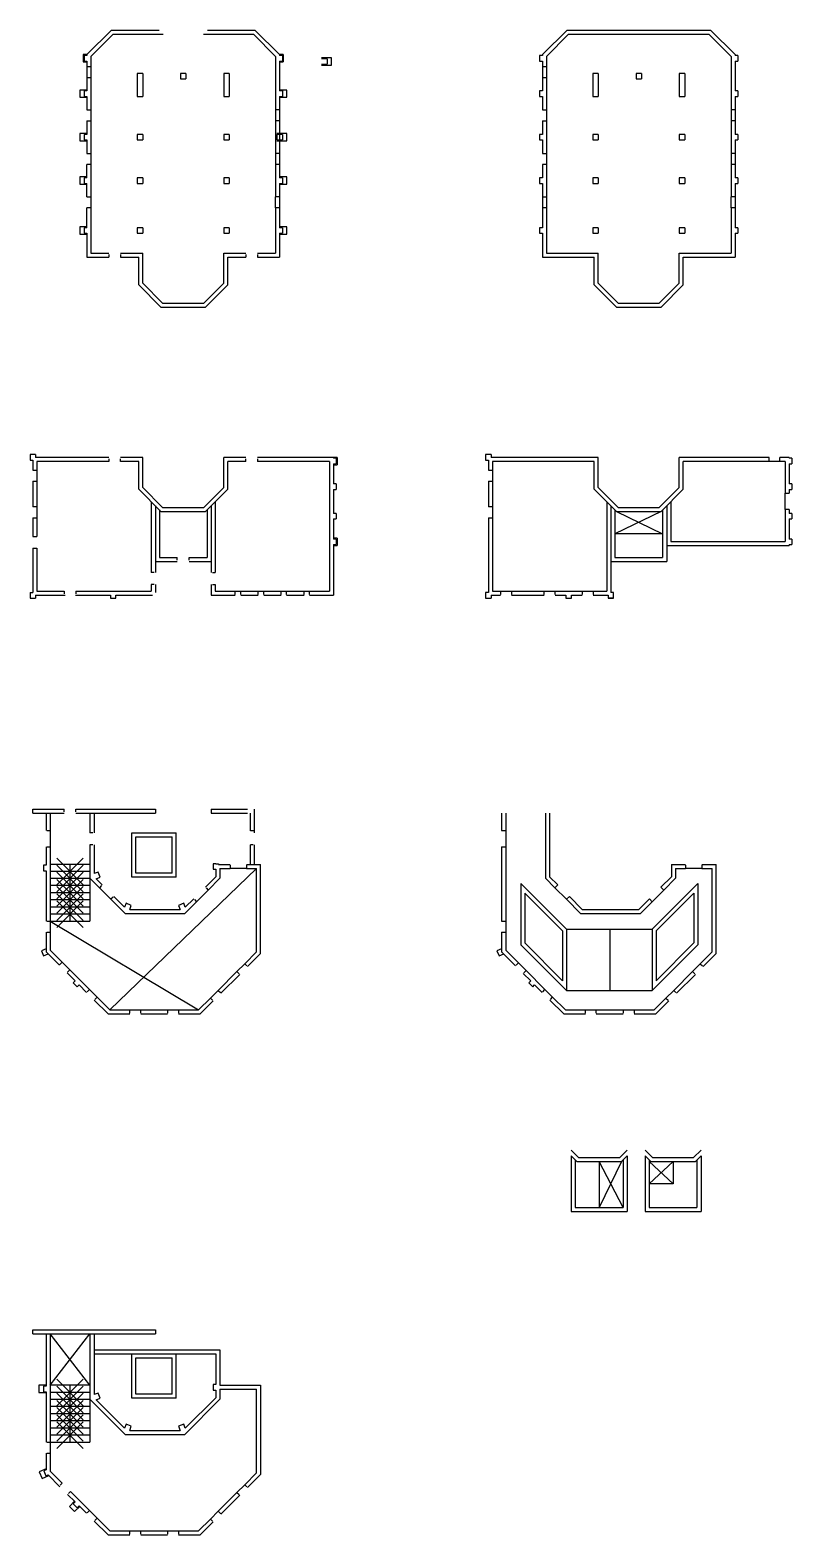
# Model space of a CAD drawing. Header units: millimetres. Extents: x 1971 to 2201, y 2633 to 3071.
# Drawn here: x 2073.7 to 2131, y 2633 to 2746.2 of the extents above; entities that cross this region are included whole.
import ezdxf

# ---------------------------------------------------------------- set-up
doc = ezdxf.new("R2010")
doc.units = ezdxf.units.MM
doc.header["$PDMODE"] = 3
doc.layers.add('PrimerPlano', color=160, linetype='Continuous')
doc.layers.add('SegundoPlano', color=254, linetype='Continuous')

msp = doc.modelspace()

# ---------------------------------------------------------------- linework, layer by layer
at = {"layer": 'PrimerPlano'}
for p, q in [((2077.94, 2744.34), (2079.79, 2746.19)), ((2079.79, 2746.19), (2083.37, 2746.19)), ((2087, 2746.19), (2090.58, 2746.19)), ((2092.43, 2744.34), (2090.58, 2746.19)), ((2112.2, 2744.34), (2114.05, 2746.19)), ((2114.05, 2746.19), (2124.84, 2746.19)), ((2126.69, 2744.34), (2124.84, 2746.19)), ((2078.24, 2744.21), (2079.91, 2745.88)), ((2079.91, 2745.88), (2083.67, 2745.88)), ((2086.7, 2745.88), (2090.46, 2745.88)), ((2092.13, 2744.21), (2090.46, 2745.88)), ((2112.5, 2744.21), (2114.17, 2745.88)), ((2114.17, 2745.88), (2124.72, 2745.88)), ((2126.39, 2744.21), (2124.72, 2745.88)), ((2077.67, 2744.34), (2077.67, 2743.79)), ((2077.94, 2744.34), (2077.67, 2744.34)), ((2077.67, 2743.79), (2077.94, 2743.79)), ((2077.73, 2744.27), (2077.73, 2743.86)), ((2077.94, 2744.27), (2077.73, 2744.27)), ((2077.73, 2743.86), (2077.94, 2743.86)), ((2077.94, 2744.34), (2077.94, 2744.27)), ((2077.94, 2743.86), (2077.94, 2741.62)), ((2078.24, 2744.21), (2078.24, 2743.46)), ((2092.13, 2744.21), (2092.13, 2740.18)), ((2092.43, 2744.34), (2092.43, 2744.27)), ((2092.71, 2744.34), (2092.43, 2744.34)), ((2092.64, 2744.27), (2092.43, 2744.27)), ((2092.43, 2743.86), (2092.64, 2743.86)), ((2092.43, 2743.86), (2092.43, 2741.62)), ((2092.43, 2743.79), (2092.71, 2743.79)), ((2092.64, 2744.27), (2092.64, 2743.86)), ((2092.71, 2744.34), (2092.71, 2743.79)), ((2096.33, 2744.09), (2095.59, 2744.09)), ((2096, 2744.03), (2095.59, 2744.03)), ((2096, 2744.03), (2096, 2743.62)), ((2096.33, 2743.55), (2096.33, 2744.09)), ((2111.99, 2744.27), (2111.99, 2743.86)), ((2112.2, 2744.27), (2111.99, 2744.27)), ((2111.99, 2743.86), (2112.2, 2743.86)), ((2112.2, 2744.34), (2112.2, 2744.27)), ((2112.2, 2743.86), (2112.2, 2741.62)), ((2112.5, 2744.21), (2112.5, 2743.46)), ((2126.39, 2744.21), (2126.39, 2740.18)), ((2126.69, 2744.34), (2126.69, 2744.27)), ((2126.9, 2744.27), (2126.69, 2744.27)), ((2126.69, 2743.86), (2126.9, 2743.86)), ((2126.69, 2743.86), (2126.69, 2741.62)), ((2126.9, 2744.27), (2126.9, 2743.86)), ((2077.94, 2743.46), (2078.24, 2743.46)), ((2077.94, 2742.63), (2078.24, 2742.63)), ((2078.24, 2742.63), (2078.24, 2740.18)), ((2081.73, 2742.92), (2081.73, 2741.2)), ((2082.14, 2742.92), (2081.73, 2742.92)), ((2082.14, 2742.92), (2082.14, 2741.2)), ((2084.98, 2742.92), (2084.98, 2742.51)), ((2085.39, 2742.92), (2084.98, 2742.92)), ((2085.39, 2742.92), (2085.39, 2742.51)), ((2088.23, 2742.92), (2088.23, 2741.2)), ((2088.64, 2742.92), (2088.23, 2742.92)), ((2088.64, 2742.92), (2088.64, 2741.2)), ((2095.59, 2743.62), (2096, 2743.62)), ((2095.59, 2743.55), (2096.33, 2743.55)), ((2112.2, 2743.46), (2112.5, 2743.46)), ((2112.2, 2742.63), (2112.5, 2742.63)), ((2112.5, 2742.63), (2112.5, 2740.18)), ((2115.99, 2742.92), (2115.99, 2741.2)), ((2116.4, 2742.92), (2115.99, 2742.92)), ((2116.4, 2742.92), (2116.4, 2741.2)), ((2119.24, 2742.92), (2119.24, 2742.51)), ((2119.65, 2742.92), (2119.24, 2742.92)), ((2119.65, 2742.92), (2119.65, 2742.51)), ((2122.49, 2742.92), (2122.49, 2741.2)), ((2122.9, 2742.92), (2122.49, 2742.92)), ((2122.9, 2742.92), (2122.9, 2741.2)), ((2077.4, 2741.68), (2077.4, 2741.14)), ((2077.94, 2741.68), (2077.4, 2741.68)), ((2077.73, 2741.62), (2077.73, 2741.2)), ((2077.94, 2741.62), (2077.73, 2741.62)), ((2084.98, 2742.51), (2085.39, 2742.51)), ((2092.97, 2741.68), (2092.43, 2741.68)), ((2092.64, 2741.62), (2092.43, 2741.62)), ((2092.64, 2741.62), (2092.64, 2741.2)), ((2092.97, 2741.14), (2092.97, 2741.68)), ((2111.99, 2741.62), (2111.99, 2741.2)), ((2112.2, 2741.62), (2111.99, 2741.62)), ((2119.24, 2742.51), (2119.65, 2742.51)), ((2126.9, 2741.62), (2126.69, 2741.62)), ((2126.9, 2741.62), (2126.9, 2741.2)), ((2077.4, 2741.14), (2077.94, 2741.14)), ((2077.73, 2741.2), (2077.94, 2741.2)), ((2077.94, 2741.2), (2077.94, 2740.18)), ((2081.73, 2741.2), (2082.14, 2741.2)), ((2088.23, 2741.2), (2088.64, 2741.2)), ((2092.43, 2741.2), (2092.64, 2741.2)), ((2092.43, 2741.2), (2092.43, 2735.07)), ((2092.43, 2741.14), (2092.97, 2741.14)), ((2111.99, 2741.2), (2112.2, 2741.2)), ((2112.2, 2741.2), (2112.2, 2740.18)), ((2115.99, 2741.2), (2116.4, 2741.2)), ((2122.49, 2741.2), (2122.9, 2741.2)), ((2126.69, 2741.2), (2126.9, 2741.2)), ((2126.69, 2741.2), (2126.69, 2738.34)), ((2077.94, 2740.18), (2078.24, 2740.18)), ((2077.94, 2739.36), (2078.24, 2739.36)), ((2077.94, 2739.36), (2077.94, 2738.34)), ((2078.24, 2739.36), (2078.24, 2736.91)), ((2092.43, 2740.18), (2092.13, 2740.18)), ((2092.43, 2739.36), (2092.13, 2739.36)), ((2092.13, 2739.36), (2092.13, 2736.91)), ((2112.2, 2740.18), (2112.5, 2740.18)), ((2112.2, 2739.36), (2112.2, 2738.34)), ((2112.2, 2739.36), (2112.5, 2739.36)), ((2112.5, 2739.36), (2112.5, 2737.13)), ((2126.69, 2740.18), (2126.39, 2740.18)), ((2126.39, 2739.36), (2126.39, 2736.91)), ((2126.69, 2739.36), (2126.39, 2739.36)), ((2077.94, 2738.41), (2077.4, 2738.41)), ((2077.4, 2738.41), (2077.4, 2737.87)), ((2077.73, 2738.34), (2077.73, 2737.93)), ((2077.94, 2738.34), (2077.73, 2738.34)), ((2081.73, 2738.34), (2081.73, 2737.93)), ((2082.14, 2738.34), (2081.73, 2738.34)), ((2082.14, 2738.34), (2082.14, 2737.93)), ((2088.23, 2738.34), (2088.23, 2737.93)), ((2088.64, 2738.34), (2088.23, 2738.34)), ((2088.64, 2738.34), (2088.64, 2737.93)), ((2092.97, 2738.41), (2092.23, 2738.41)), ((2092.23, 2738.34), (2092.23, 2737.93)), ((2092.64, 2738.34), (2092.23, 2738.34)), ((2092.64, 2738.34), (2092.64, 2737.93)), ((2092.97, 2737.87), (2092.97, 2738.41)), ((2111.99, 2738.34), (2111.99, 2737.93)), ((2112.2, 2738.34), (2111.99, 2738.34)), ((2115.99, 2738.34), (2115.99, 2737.93)), ((2116.4, 2738.34), (2115.99, 2738.34)), ((2116.4, 2738.34), (2116.4, 2737.93)), ((2122.49, 2738.34), (2122.49, 2737.93)), ((2122.9, 2738.34), (2122.49, 2738.34)), ((2122.9, 2738.34), (2122.9, 2737.93)), ((2126.9, 2738.34), (2126.69, 2738.34)), ((2126.9, 2738.34), (2126.9, 2737.93)), ((2077.4, 2737.87), (2077.94, 2737.87)), ((2077.73, 2737.93), (2077.94, 2737.93)), ((2077.94, 2737.93), (2077.94, 2737.13)), ((2077.94, 2737.13), (2077.94, 2736.91)), ((2077.94, 2736.91), (2078.24, 2736.91)), ((2078.24, 2737.13), (2078.24, 2737.13)), ((2081.73, 2737.93), (2082.14, 2737.93)), ((2088.23, 2737.93), (2088.64, 2737.93)), ((2092.43, 2736.91), (2092.13, 2736.91)), ((2092.23, 2737.93), (2092.64, 2737.93)), ((2092.23, 2737.87), (2092.97, 2737.87)), ((2111.99, 2737.93), (2112.2, 2737.93)), ((2112.2, 2737.93), (2112.2, 2737.13)), ((2112.2, 2737.13), (2112.2, 2736.91)), ((2112.2, 2736.91), (2112.5, 2736.91)), ((2112.5, 2737.13), (2112.5, 2737.13)), ((2112.5, 2737.13), (2112.5, 2736.91)), ((2115.99, 2737.93), (2116.4, 2737.93)), ((2122.49, 2737.93), (2122.9, 2737.93)), ((2126.69, 2736.91), (2126.39, 2736.91)), ((2126.69, 2737.93), (2126.9, 2737.93)), ((2126.69, 2737.93), (2126.69, 2735.07)), ((2078.24, 2736.09), (2077.94, 2736.09)), ((2077.94, 2735.07), (2077.94, 2736.09)), ((2078.24, 2736.09), (2078.24, 2733.64)), ((2092.43, 2736.09), (2092.13, 2736.09)), ((2092.13, 2736.09), (2092.13, 2733.64)), ((2112.2, 2736.09), (2112.2, 2735.07)), ((2112.5, 2736.09), (2112.2, 2736.09)), ((2112.5, 2736.09), (2112.5, 2733.64)), ((2126.39, 2736.09), (2126.39, 2733.64)), ((2126.69, 2736.09), (2126.39, 2736.09)), ((2077.4, 2735.14), (2077.4, 2734.59)), ((2077.94, 2735.14), (2077.4, 2735.14)), ((2077.73, 2735.07), (2077.73, 2734.66)), ((2077.94, 2735.07), (2077.73, 2735.07)), ((2077.73, 2734.66), (2077.94, 2734.66)), ((2077.94, 2733.64), (2077.94, 2734.66)), ((2081.73, 2735.07), (2081.73, 2734.66)), ((2082.14, 2735.07), (2081.73, 2735.07)), ((2081.73, 2734.66), (2082.14, 2734.66)), ((2082.14, 2735.07), (2082.14, 2734.66)), ((2088.23, 2735.07), (2088.23, 2734.66)), ((2088.64, 2735.07), (2088.23, 2735.07)), ((2088.23, 2734.66), (2088.64, 2734.66)), ((2088.64, 2735.07), (2088.64, 2734.66)), ((2092.97, 2735.14), (2092.43, 2735.14)), ((2092.64, 2735.07), (2092.43, 2735.07)), ((2092.43, 2734.66), (2092.64, 2734.66)), ((2092.43, 2734.66), (2092.43, 2731.32)), ((2092.64, 2735.07), (2092.64, 2734.66)), ((2092.97, 2734.59), (2092.97, 2735.14)), ((2111.99, 2735.07), (2111.99, 2734.66)), ((2112.2, 2735.07), (2111.99, 2735.07)), ((2111.99, 2734.66), (2112.2, 2734.66)), ((2112.2, 2734.66), (2112.2, 2731.32)), ((2115.99, 2735.07), (2115.99, 2734.66)), ((2116.4, 2735.07), (2115.99, 2735.07)), ((2115.99, 2734.66), (2116.4, 2734.66)), ((2116.4, 2735.07), (2116.4, 2734.66)), ((2122.49, 2735.07), (2122.49, 2734.66)), ((2122.9, 2735.07), (2122.49, 2735.07)), ((2122.49, 2734.66), (2122.9, 2734.66)), ((2122.9, 2735.07), (2122.9, 2734.66)), ((2126.9, 2735.07), (2126.69, 2735.07)), ((2126.69, 2734.66), (2126.9, 2734.66)), ((2126.69, 2734.66), (2126.69, 2731.32)), ((2126.9, 2735.07), (2126.9, 2734.66)), ((2077.4, 2734.59), (2077.94, 2734.59)), ((2077.94, 2733.64), (2078.24, 2733.64)), ((2092.43, 2733.64), (2092.13, 2733.64)), ((2092.43, 2734.59), (2092.97, 2734.59)), ((2112.2, 2733.64), (2112.5, 2733.64)), ((2126.69, 2733.64), (2126.39, 2733.64)), ((2078.24, 2732.82), (2077.94, 2732.82)), ((2077.94, 2731.32), (2077.94, 2732.82)), ((2078.24, 2732.82), (2078.24, 2729.42)), ((2092.43, 2732.82), (2092.13, 2732.82)), ((2092.13, 2732.82), (2092.13, 2729.42)), ((2112.5, 2732.82), (2112.2, 2732.82)), ((2112.5, 2732.82), (2112.5, 2729.42)), ((2126.39, 2732.82), (2126.39, 2729.42)), ((2126.69, 2732.82), (2126.39, 2732.82)), ((2077.4, 2731.39), (2077.4, 2730.85)), ((2077.94, 2731.39), (2077.4, 2731.39)), ((2077.73, 2731.32), (2077.73, 2730.91)), ((2077.94, 2731.32), (2077.73, 2731.32)), ((2081.73, 2731.32), (2081.73, 2730.91)), ((2082.14, 2731.32), (2081.73, 2731.32)), ((2082.14, 2731.32), (2082.14, 2730.91)), ((2088.23, 2731.32), (2088.23, 2730.91)), ((2088.64, 2731.32), (2088.23, 2731.32)), ((2088.64, 2731.32), (2088.64, 2730.91)), ((2092.97, 2731.39), (2092.43, 2731.39)), ((2092.64, 2731.32), (2092.43, 2731.32)), ((2092.64, 2731.32), (2092.64, 2730.91)), ((2092.97, 2730.85), (2092.97, 2731.39)), ((2111.99, 2731.32), (2111.99, 2730.91)), ((2112.2, 2731.32), (2111.99, 2731.32)), ((2115.99, 2731.32), (2115.99, 2730.91)), ((2116.4, 2731.32), (2115.99, 2731.32)), ((2116.4, 2731.32), (2116.4, 2730.91)), ((2122.49, 2731.32), (2122.49, 2730.91)), ((2122.9, 2731.32), (2122.49, 2731.32)), ((2122.9, 2731.32), (2122.9, 2730.91)), ((2126.9, 2731.32), (2126.69, 2731.32)), ((2126.9, 2731.32), (2126.9, 2730.91)), ((2077.4, 2730.85), (2077.94, 2730.85)), ((2077.73, 2730.91), (2077.94, 2730.91)), ((2077.94, 2730.91), (2077.94, 2729.12)), ((2081.73, 2730.91), (2082.14, 2730.91)), ((2088.23, 2730.91), (2088.64, 2730.91)), ((2092.43, 2730.91), (2092.64, 2730.91)), ((2092.43, 2730.91), (2092.43, 2729.12)), ((2092.43, 2730.85), (2092.97, 2730.85)), ((2111.99, 2730.91), (2112.2, 2730.91)), ((2112.2, 2730.91), (2112.2, 2729.12)), ((2115.99, 2730.91), (2116.4, 2730.91)), ((2122.49, 2730.91), (2122.9, 2730.91)), ((2126.69, 2730.91), (2126.9, 2730.91)), ((2126.69, 2730.91), (2126.69, 2729.12)), ((2077.94, 2729.12), (2079.59, 2729.12)), ((2078.24, 2729.42), (2079.59, 2729.42)), ((2079.59, 2729.32), (2079.59, 2729.12)), ((2080.48, 2729.42), (2082.14, 2729.42)), ((2080.48, 2729.32), (2080.48, 2729.12)), ((2080.48, 2729.12), (2081.84, 2729.12)), ((2081.84, 2727.02), (2081.84, 2729.12)), ((2082.14, 2727.15), (2082.14, 2729.42)), ((2088.23, 2729.42), (2089.89, 2729.42)), ((2088.23, 2727.15), (2088.23, 2729.42)), ((2088.53, 2727.02), (2088.53, 2729.12)), ((2088.53, 2729.12), (2089.89, 2729.12)), ((2089.89, 2729.32), (2089.89, 2729.12)), ((2090.78, 2729.42), (2092.13, 2729.42)), ((2090.78, 2729.32), (2090.78, 2729.12)), ((2090.78, 2729.12), (2092.43, 2729.12)), ((2112.2, 2729.12), (2114.75, 2729.12)), ((2112.5, 2729.42), (2114.75, 2729.42)), ((2114.75, 2729.42), (2116.4, 2729.42)), ((2114.75, 2729.12), (2116.1, 2729.12)), ((2116.1, 2727.02), (2116.1, 2729.12)), ((2116.4, 2727.15), (2116.4, 2729.42)), ((2122.49, 2729.42), (2125.04, 2729.42)), ((2122.49, 2727.15), (2122.49, 2729.42)), ((2122.79, 2729.12), (2125.04, 2729.12)), ((2122.79, 2727.02), (2122.79, 2729.12)), ((2125.04, 2729.42), (2126.39, 2729.42)), ((2125.04, 2729.12), (2126.69, 2729.12)), ((2083.51, 2725.35), (2081.84, 2727.02)), ((2083.64, 2725.65), (2082.14, 2727.15)), ((2086.73, 2725.65), (2088.23, 2727.15)), ((2086.86, 2725.35), (2088.53, 2727.02)), ((2117.77, 2725.35), (2116.1, 2727.02)), ((2117.9, 2725.65), (2116.4, 2727.15)), ((2120.99, 2725.65), (2122.49, 2727.15)), ((2121.12, 2725.35), (2122.79, 2727.02)), ((2083.64, 2725.65), (2086.73, 2725.65)), ((2117.9, 2725.65), (2120.99, 2725.65)), ((2083.51, 2725.35), (2086.86, 2725.35)), ((2117.77, 2725.35), (2121.12, 2725.35)), ((2073.67, 2714.27), (2073.67, 2713.85)), ((2074.08, 2714.27), (2073.67, 2714.27)), ((2073.67, 2713.85), (2073.88, 2713.85)), ((2073.88, 2713.85), (2073.88, 2713.11)), ((2073.88, 2713.85), (2073.88, 2713.65)), ((2074.08, 2714.27), (2074.08, 2714.06)), ((2079.59, 2714.06), (2074.08, 2714.06)), ((2074.18, 2713.76), (2074.18, 2713.11)), ((2079.59, 2713.76), (2074.18, 2713.76)), ((2079.59, 2713.96), (2079.59, 2713.76)), ((2082.14, 2714.06), (2080.48, 2714.06)), ((2080.48, 2713.76), (2080.48, 2713.96)), ((2081.84, 2713.76), (2080.48, 2713.76)), ((2081.84, 2711.66), (2081.84, 2713.76)), ((2082.14, 2711.79), (2082.14, 2714.06)), ((2088.23, 2711.79), (2088.23, 2714.06)), ((2089.89, 2714.06), (2088.23, 2714.06)), ((2088.53, 2711.66), (2088.53, 2713.76)), ((2089.89, 2713.76), (2088.53, 2713.76)), ((2089.89, 2713.76), (2089.89, 2713.96)), ((2096.5, 2714.06), (2090.78, 2714.06)), ((2090.78, 2713.96), (2090.78, 2713.76)), ((2096.19, 2713.76), (2090.78, 2713.76)), ((2096.19, 2713.76), (2096.19, 2703.99)), ((2096.5, 2714.06), (2096.5, 2713.99)), ((2096.77, 2714.06), (2096.5, 2714.06)), ((2096.7, 2713.99), (2096.5, 2713.99)), ((2096.5, 2713.58), (2096.7, 2713.58)), ((2096.5, 2713.58), (2096.5, 2712.06)), ((2096.5, 2713.51), (2096.77, 2713.51)), ((2096.7, 2713.99), (2096.7, 2713.58)), ((2096.77, 2714.06), (2096.77, 2713.51)), ((2107.93, 2714.27), (2107.93, 2713.85)), ((2108.34, 2714.27), (2107.93, 2714.27)), ((2107.93, 2713.85), (2108.14, 2713.85)), ((2108.14, 2713.85), (2108.14, 2713.11)), ((2108.34, 2714.27), (2108.34, 2714.06)), ((2116.4, 2714.06), (2108.34, 2714.06)), ((2116.1, 2713.76), (2108.44, 2713.76)), ((2108.44, 2713.76), (2108.44, 2713.11)), ((2116.1, 2711.66), (2116.1, 2713.76)), ((2116.4, 2711.79), (2116.4, 2714.06)), ((2129.24, 2714.06), (2122.49, 2714.06)), ((2122.49, 2711.79), (2122.49, 2714.06)), ((2129.24, 2713.76), (2122.79, 2713.76)), ((2122.79, 2711.66), (2122.79, 2713.76)), ((2129.24, 2713.76), (2129.24, 2714.06)), ((2130.76, 2714.06), (2130.06, 2714.06)), ((2130.06, 2713.76), (2130.06, 2714.06)), ((2130.45, 2713.76), (2130.06, 2713.76)), ((2130.45, 2713.76), (2130.45, 2711.37)), ((2130.76, 2714.06), (2130.76, 2713.99)), ((2130.96, 2713.99), (2130.76, 2713.99)), ((2130.76, 2713.58), (2130.96, 2713.58)), ((2130.76, 2713.58), (2130.76, 2712.06)), ((2130.96, 2713.99), (2130.96, 2713.58)), ((2073.88, 2713.11), (2074.18, 2713.11)), ((2073.88, 2712.28), (2074.18, 2712.28)), ((2073.88, 2712.28), (2073.88, 2710.34)), ((2074.18, 2712.28), (2074.18, 2710.34)), ((2096.7, 2712.06), (2096.5, 2712.06)), ((2096.7, 2712.06), (2096.7, 2711.65)), ((2108.14, 2713.11), (2108.44, 2713.11)), ((2108.14, 2712.28), (2108.14, 2710.34)), ((2108.14, 2712.28), (2108.44, 2712.28)), ((2108.44, 2712.28), (2108.44, 2710.34)), ((2130.96, 2712.06), (2130.76, 2712.06)), ((2130.96, 2712.06), (2130.96, 2711.65)), ((2083.51, 2709.99), (2081.84, 2711.66)), ((2083.64, 2710.29), (2082.14, 2711.79)), ((2086.73, 2710.29), (2088.23, 2711.79)), ((2086.86, 2709.99), (2088.53, 2711.66)), ((2096.5, 2711.65), (2096.7, 2711.65)), ((2096.5, 2711.65), (2096.5, 2709.85)), ((2117.77, 2709.99), (2116.1, 2711.66)), ((2117.9, 2710.29), (2116.4, 2711.79)), ((2120.99, 2710.29), (2122.49, 2711.79)), ((2121.12, 2709.99), (2122.79, 2711.66)), ((2130.45, 2711.37), (2130.76, 2711.37)), ((2130.76, 2711.65), (2130.96, 2711.65)), ((2130.76, 2711.65), (2130.76, 2711.37)), ((2074.18, 2710.34), (2073.88, 2710.34)), ((2082.78, 2710.72), (2082.78, 2705.4)), ((2083.09, 2710.42), (2083.09, 2705.4)), ((2083.39, 2710.11), (2083.39, 2706.52)), ((2083.51, 2709.99), (2086.86, 2709.99)), ((2083.64, 2710.29), (2086.73, 2710.29)), ((2086.98, 2710.11), (2086.98, 2706.52)), ((2087.29, 2710.42), (2087.29, 2705.4)), ((2087.59, 2710.72), (2087.59, 2705.4)), ((2096.7, 2709.85), (2096.5, 2709.85)), ((2096.7, 2709.85), (2096.7, 2709.44)), ((2108.44, 2710.34), (2108.14, 2710.34)), ((2117.05, 2710.72), (2117.05, 2703.99)), ((2117.35, 2710.42), (2117.35, 2703.89)), ((2117.65, 2710.11), (2117.65, 2706.52)), ((2117.77, 2709.99), (2121.12, 2709.99)), ((2117.9, 2710.29), (2120.99, 2710.29)), ((2121.24, 2710.11), (2121.24, 2706.52)), ((2121.55, 2710.42), (2121.55, 2706.22)), ((2121.85, 2710.72), (2121.85, 2707.74)), ((2130.76, 2710.13), (2130.45, 2710.13)), ((2130.45, 2710.13), (2130.45, 2707.74)), ((2130.76, 2710.13), (2130.76, 2709.85)), ((2130.96, 2709.85), (2130.76, 2709.85)), ((2130.96, 2709.85), (2130.96, 2709.44)), ((2073.88, 2709.52), (2074.18, 2709.52)), ((2073.88, 2709.52), (2073.88, 2708.12)), ((2074.18, 2709.52), (2074.18, 2708.12)), ((2096.5, 2709.44), (2096.7, 2709.44)), ((2096.5, 2709.44), (2096.5, 2707.92)), ((2108.14, 2709.52), (2108.14, 2703.89)), ((2108.14, 2709.52), (2108.44, 2709.52)), ((2108.44, 2709.52), (2108.44, 2703.99)), ((2130.76, 2709.44), (2130.96, 2709.44)), ((2130.76, 2709.44), (2130.76, 2707.92)), ((2073.88, 2708.12), (2074.18, 2708.12)), ((2096.77, 2707.98), (2096.5, 2707.98)), ((2096.7, 2707.92), (2096.5, 2707.92)), ((2096.5, 2707.51), (2096.7, 2707.51)), ((2096.5, 2707.51), (2096.5, 2703.69)), ((2096.7, 2707.92), (2096.7, 2707.51)), ((2096.77, 2707.98), (2096.77, 2707.44)), ((2121.24, 2708.32), (2117.65, 2708.32)), ((2117.65, 2708.32), (2117.65, 2708.32)), ((2121.85, 2707.74), (2130.45, 2707.74)), ((2130.96, 2707.92), (2130.76, 2707.92)), ((2130.76, 2707.51), (2130.96, 2707.51)), ((2130.76, 2707.51), (2130.76, 2707.44)), ((2130.96, 2707.92), (2130.96, 2707.51)), ((2073.88, 2707.23), (2074.18, 2707.23)), ((2073.88, 2707.23), (2073.88, 2703.89)), ((2074.18, 2707.23), (2074.18, 2703.99)), ((2083.39, 2706.52), (2084.74, 2706.52)), ((2084.74, 2706.32), (2084.74, 2706.52)), ((2085.63, 2706.32), (2085.63, 2706.52)), ((2085.63, 2706.52), (2086.98, 2706.52)), ((2096.5, 2707.44), (2096.77, 2707.44)), ((2117.65, 2706.52), (2121.24, 2706.52)), ((2121.55, 2707.44), (2130.76, 2707.44)), ((2082.99, 2705.4), (2082.78, 2705.4)), ((2083.09, 2706.22), (2084.74, 2706.22)), ((2085.63, 2706.22), (2087.29, 2706.22)), ((2087.39, 2705.4), (2087.59, 2705.4)), ((2117.35, 2706.22), (2121.55, 2706.22)), ((2082.99, 2704.51), (2082.78, 2704.51)), ((2082.78, 2704.51), (2082.78, 2703.99)), ((2083.09, 2704.51), (2083.09, 2703.89)), ((2087.29, 2704.51), (2087.29, 2703.69)), ((2087.39, 2704.51), (2087.59, 2704.51)), ((2087.59, 2704.51), (2087.59, 2703.99)), ((2073.67, 2703.89), (2073.88, 2703.89)), ((2073.67, 2703.89), (2073.67, 2703.48)), ((2073.67, 2703.48), (2074.08, 2703.48)), ((2074.08, 2703.69), (2076.3, 2703.69)), ((2074.08, 2703.69), (2074.08, 2703.48)), ((2074.18, 2703.99), (2076.23, 2703.99)), ((2076.23, 2703.99), (2076.23, 2703.79)), ((2077.09, 2703.69), (2079.71, 2703.69)), ((2077.12, 2703.99), (2081.76, 2703.99)), ((2077.12, 2703.99), (2077.12, 2703.79)), ((2079.71, 2703.69), (2079.71, 2703.48)), ((2079.71, 2703.48), (2080.12, 2703.48)), ((2080.12, 2703.48), (2080.12, 2703.69)), ((2080.12, 2703.69), (2081.76, 2703.69)), ((2081.76, 2703.99), (2082.78, 2703.99)), ((2081.76, 2703.69), (2082.88, 2703.69)), ((2087.29, 2703.69), (2089.1, 2703.69)), ((2087.59, 2703.99), (2089.1, 2703.99)), ((2089.1, 2703.75), (2089.1, 2703.99)), ((2089.51, 2703.75), (2089.51, 2703.99)), ((2089.51, 2703.99), (2090.82, 2703.99)), ((2089.51, 2703.69), (2090.82, 2703.69)), ((2090.82, 2703.75), (2090.82, 2703.99)), ((2091.24, 2703.75), (2091.24, 2703.99)), ((2091.24, 2703.99), (2092.55, 2703.99)), ((2091.24, 2703.69), (2092.55, 2703.69)), ((2092.55, 2703.75), (2092.55, 2703.99)), ((2092.96, 2703.75), (2092.96, 2703.99)), ((2092.96, 2703.99), (2094.27, 2703.99)), ((2092.96, 2703.69), (2094.27, 2703.69)), ((2094.27, 2703.75), (2094.27, 2703.99)), ((2094.68, 2703.75), (2094.68, 2703.99)), ((2094.68, 2703.99), (2096.19, 2703.99)), ((2094.68, 2703.69), (2096.5, 2703.69)), ((2107.93, 2703.89), (2107.93, 2703.48)), ((2108.14, 2703.89), (2107.93, 2703.89)), ((2107.93, 2703.48), (2108.34, 2703.48)), ((2108.34, 2703.69), (2109.05, 2703.69)), ((2108.34, 2703.69), (2108.34, 2703.48)), ((2108.44, 2703.99), (2109.05, 2703.99)), ((2109.05, 2703.99), (2109.05, 2703.75)), ((2109.88, 2703.99), (2112.33, 2703.99)), ((2109.88, 2703.99), (2109.88, 2703.75)), ((2109.88, 2703.69), (2112.33, 2703.69)), ((2112.33, 2703.75), (2112.33, 2703.99)), ((2113.15, 2703.99), (2115.2, 2703.99)), ((2113.15, 2703.75), (2113.15, 2703.99)), ((2113.15, 2703.69), (2113.97, 2703.69)), ((2113.97, 2703.69), (2113.97, 2703.48)), ((2113.97, 2703.48), (2114.38, 2703.48)), ((2114.38, 2703.48), (2114.38, 2703.69)), ((2114.38, 2703.69), (2115.2, 2703.69)), ((2115.2, 2703.99), (2115.2, 2703.75)), ((2116.02, 2703.99), (2117.05, 2703.99)), ((2116.02, 2703.99), (2116.02, 2703.75)), ((2116.02, 2703.69), (2117.14, 2703.69)), ((2117.14, 2703.69), (2117.14, 2703.48)), ((2117.55, 2703.48), (2117.14, 2703.48)), ((2117.14, 2703.48), (2117.55, 2703.48)), ((2117.55, 2703.89), (2117.35, 2703.89)), ((2117.55, 2703.48), (2117.55, 2703.89)), ((2073.88, 2687.62), (2076.23, 2687.62)), ((2073.88, 2687.32), (2073.88, 2687.62)), ((2073.88, 2687.32), (2076.23, 2687.32)), ((2074.87, 2687.32), (2074.87, 2686.01)), ((2075.17, 2687.32), (2075.17, 2686.01)), ((2076.23, 2687.42), (2076.23, 2687.62)), ((2077.12, 2687.42), (2077.12, 2687.62)), ((2077.12, 2687.62), (2083.09, 2687.62)), ((2077.12, 2687.32), (2078.91, 2687.32)), ((2078.17, 2687.32), (2078.17, 2685.83)), ((2078.48, 2687.32), (2078.48, 2685.83)), ((2078.91, 2687.32), (2083.09, 2687.32)), ((2083.09, 2687.62), (2083.09, 2687.32)), ((2087.29, 2687.62), (2090.03, 2687.62)), ((2087.29, 2687.62), (2087.29, 2687.32)), ((2087.29, 2687.32), (2090.03, 2687.32)), ((2090.24, 2685.97), (2090.24, 2687.32)), ((2090.55, 2685.83), (2090.55, 2687.62)), ((2109.13, 2687.32), (2109.13, 2686.01)), ((2109.44, 2687.32), (2109.44, 2686.01)), ((2112.44, 2687.32), (2112.44, 2682.41)), ((2112.74, 2687.32), (2112.74, 2682.53)), ((2074.94, 2686.01), (2075.17, 2686.01)), ((2109.13, 2686.01), (2109.44, 2686.01)), ((2078.38, 2685.83), (2078.17, 2685.83)), ((2078.38, 2684.94), (2078.17, 2684.94)), ((2078.17, 2684.94), (2078.17, 2682.41)), ((2078.48, 2684.94), (2078.48, 2682.76)), ((2081.33, 2682.5), (2081.33, 2685.83)), ((2081.33, 2685.83), (2084.66, 2685.83)), ((2081.63, 2682.8), (2081.63, 2685.53)), ((2081.63, 2685.53), (2084.36, 2685.53)), ((2084.36, 2682.8), (2084.36, 2685.53)), ((2084.66, 2682.5), (2084.66, 2685.83)), ((2090.55, 2685.97), (2090.24, 2685.97)), ((2090.24, 2683.46), (2090.24, 2684.94)), ((2090.44, 2684.94), (2090.24, 2684.94)), ((2090.55, 2683.46), (2090.55, 2684.94)), ((2074.87, 2684.77), (2074.87, 2683.39)), ((2074.94, 2684.77), (2075.17, 2684.77)), ((2075.17, 2684.77), (2075.17, 2679.18)), ((2109.13, 2684.77), (2109.13, 2679.18)), ((2109.13, 2684.77), (2109.44, 2684.77)), ((2109.44, 2684.77), (2109.44, 2679.18)), ((2074.67, 2683.39), (2074.67, 2682.98)), ((2074.87, 2683.39), (2074.67, 2683.39)), ((2074.67, 2682.98), (2074.87, 2682.98)), ((2074.87, 2682.98), (2074.87, 2679.18)), ((2078.78, 2682.88), (2078.48, 2682.76)), ((2078.94, 2682.5), (2078.78, 2682.88)), ((2084.36, 2682.8), (2081.63, 2682.8)), ((2087.44, 2683.51), (2087.44, 2683.1)), ((2087.65, 2683.51), (2087.44, 2683.51)), ((2087.44, 2683.1), (2087.65, 2683.1)), ((2087.65, 2683.51), (2087.85, 2683.51)), ((2087.65, 2683.1), (2087.65, 2682.53)), ((2087.85, 2683.51), (2087.85, 2683.46)), ((2087.85, 2683.46), (2088.71, 2683.46)), ((2087.95, 2683.16), (2088.71, 2683.16)), ((2087.95, 2683.16), (2087.95, 2682.41)), ((2088.71, 2683.39), (2088.71, 2683.16)), ((2089.94, 2683.46), (2091, 2683.46)), ((2089.94, 2683.39), (2089.94, 2683.16)), ((2089.94, 2683.16), (2090.7, 2683.16)), ((2090.7, 2676.88), (2090.7, 2683.16)), ((2091, 2676.75), (2091, 2683.46)), ((2121.91, 2683.46), (2121.91, 2682.53)), ((2121.91, 2683.46), (2122.97, 2683.46)), ((2122.21, 2683.16), (2122.21, 2682.41)), ((2122.21, 2683.16), (2122.97, 2683.16)), ((2122.97, 2683.39), (2122.97, 2683.16)), ((2124.2, 2683.46), (2125.27, 2683.46)), ((2124.2, 2683.39), (2124.2, 2683.16)), ((2124.2, 2683.16), (2124.96, 2683.16)), ((2124.96, 2676.88), (2124.96, 2683.16)), ((2125.27, 2676.75), (2125.27, 2683.46)), ((2078.17, 2682.41), (2078.88, 2681.7)), ((2078.63, 2682.38), (2078.94, 2682.5)), ((2079.09, 2681.92), (2078.63, 2682.38)), ((2079.05, 2681.87), (2078.88, 2681.7)), ((2084.66, 2682.5), (2081.33, 2682.5)), ((2086.85, 2681.74), (2087.65, 2682.53)), ((2086.9, 2681.69), (2087.06, 2681.53)), ((2087.95, 2682.41), (2087.06, 2681.53)), ((2114.01, 2678.58), (2110.57, 2682.02)), ((2110.57, 2682.02), (2110.57, 2677.42)), ((2112.44, 2682.41), (2113.14, 2681.7)), ((2113.36, 2681.92), (2112.74, 2682.53)), ((2113.36, 2681.92), (2113.14, 2681.7)), ((2120.45, 2678.58), (2123.89, 2682.02)), ((2121.11, 2681.74), (2121.91, 2682.53)), ((2121.11, 2681.74), (2121.33, 2681.53)), ((2122.21, 2682.41), (2121.33, 2681.53)), ((2123.89, 2682.02), (2123.89, 2677.42)), ((2079.92, 2681), (2079.75, 2680.83)), ((2079.75, 2680.83), (2080.81, 2679.77)), ((2080.78, 2680.23), (2079.97, 2681.04)), ((2080.9, 2680.53), (2080.78, 2680.23)), ((2081.28, 2680.37), (2080.9, 2680.53)), ((2081.16, 2680.07), (2081.28, 2680.37)), ((2085.22, 2680.53), (2084.84, 2680.37)), ((2084.84, 2680.37), (2084.96, 2680.07)), ((2085.34, 2680.23), (2085.22, 2680.53)), ((2086.19, 2680.65), (2085.31, 2679.77)), ((2085.34, 2680.23), (2085.98, 2680.87)), ((2086.03, 2680.82), (2086.19, 2680.65)), ((2113.71, 2678.46), (2110.88, 2681.3)), ((2110.88, 2681.3), (2110.88, 2677.55)), ((2114.23, 2681.04), (2114.01, 2680.83)), ((2114.01, 2680.83), (2115.07, 2679.77)), ((2115.2, 2680.07), (2114.23, 2681.04)), ((2119.45, 2680.07), (2120.24, 2680.87)), ((2120.45, 2680.65), (2119.57, 2679.77)), ((2120.24, 2680.87), (2120.45, 2680.65)), ((2120.76, 2678.46), (2123.59, 2681.3)), ((2123.59, 2681.3), (2123.59, 2677.55)), ((2080.81, 2679.77), (2085.31, 2679.77)), ((2081.16, 2680.07), (2084.96, 2680.07)), ((2115.07, 2679.77), (2119.57, 2679.77)), ((2115.2, 2680.07), (2119.45, 2680.07)), ((2074.87, 2678.36), (2074.87, 2676.88)), ((2074.94, 2679.18), (2075.17, 2679.18)), ((2074.94, 2678.36), (2075.17, 2678.36)), ((2075.17, 2678.36), (2075.17, 2677)), ((2109.13, 2679.18), (2109.44, 2679.18)), ((2109.13, 2678.36), (2109.13, 2676.88)), ((2109.13, 2678.36), (2109.44, 2678.36)), ((2109.44, 2678.36), (2109.44, 2677)), ((2113.71, 2678.46), (2113.71, 2674.71)), ((2114.01, 2678.58), (2114.01, 2673.98)), ((2114.01, 2678.58), (2120.45, 2678.58)), ((2117.26, 2678.58), (2117.26, 2673.98)), ((2120.45, 2678.58), (2120.45, 2673.98)), ((2120.76, 2678.46), (2120.76, 2674.71)), ((2074.87, 2677.1), (2074.52, 2676.95)), ((2074.52, 2676.95), (2074.68, 2676.57)), ((2075.17, 2677), (2076.08, 2676.1)), ((2109.13, 2677.1), (2108.78, 2676.95)), ((2108.78, 2676.95), (2108.94, 2676.57)), ((2109.44, 2677), (2110.39, 2676.05)), ((2114.01, 2673.98), (2110.57, 2677.42)), ((2113.71, 2674.71), (2110.88, 2677.55)), ((2123.89, 2677.42), (2120.45, 2673.98)), ((2120.76, 2674.71), (2123.59, 2677.55)), ((2123.89, 2677.85), (2123.91, 2677.87)), ((2074.68, 2676.57), (2075.03, 2676.72)), ((2075.87, 2675.89), (2074.87, 2676.88)), ((2075.91, 2675.93), (2076.08, 2676.1)), ((2089.81, 2675.99), (2090.7, 2676.88)), ((2089.81, 2675.99), (2089.98, 2675.82)), ((2091, 2676.75), (2090.03, 2675.77)), ((2108.94, 2676.57), (2109.29, 2676.72)), ((2110.17, 2675.84), (2109.13, 2676.88)), ((2110.22, 2675.89), (2110.39, 2676.05)), ((2124.07, 2675.99), (2124.96, 2676.88)), ((2124.07, 2675.99), (2124.24, 2675.82)), ((2125.27, 2676.75), (2124.29, 2675.77)), ((2077.06, 2674.69), (2076.45, 2675.3)), ((2076.49, 2675.35), (2076.66, 2675.52)), ((2076.66, 2675.52), (2078.13, 2674.05)), ((2077.06, 2674.69), (2076.92, 2674.55)), ((2087.81, 2673.98), (2089.23, 2675.41)), ((2089.45, 2675.19), (2088.02, 2673.77)), ((2089.23, 2675.41), (2089.4, 2675.24)), ((2111.32, 2674.69), (2110.76, 2675.26)), ((2110.8, 2675.3), (2110.97, 2675.47)), ((2110.97, 2675.47), (2112.39, 2674.05)), ((2111.32, 2674.69), (2111.18, 2674.55)), ((2122.07, 2673.98), (2123.49, 2675.41)), ((2123.71, 2675.19), (2122.28, 2673.77)), ((2123.49, 2675.41), (2123.66, 2675.24)), ((2077.21, 2674.25), (2076.92, 2674.55)), ((2077.21, 2674.25), (2077.35, 2674.4)), ((2077.92, 2673.83), (2077.35, 2674.4)), ((2077.96, 2673.88), (2078.13, 2674.05)), ((2087.81, 2673.98), (2087.98, 2673.82)), ((2111.47, 2674.25), (2111.18, 2674.55)), ((2111.47, 2674.25), (2111.61, 2674.4)), ((2112.18, 2673.83), (2111.61, 2674.4)), ((2112.23, 2673.88), (2112.39, 2674.05)), ((2114.01, 2673.98), (2120.45, 2673.98)), ((2122.07, 2673.98), (2122.24, 2673.82)), ((2079.54, 2672.21), (2078.5, 2673.25)), ((2078.55, 2673.3), (2078.71, 2673.47)), ((2078.71, 2673.47), (2079.66, 2672.51)), ((2079.66, 2672.51), (2081.17, 2672.51)), ((2081.17, 2672.28), (2081.17, 2672.51)), ((2081.99, 2672.28), (2081.99, 2672.51)), ((2081.99, 2672.51), (2084, 2672.51)), ((2084, 2672.51), (2084, 2672.28)), ((2084.83, 2672.51), (2084.83, 2672.28)), ((2084.83, 2672.51), (2086.34, 2672.51)), ((2086.34, 2672.51), (2087.23, 2673.4)), ((2087.44, 2673.19), (2086.46, 2672.21)), ((2087.23, 2673.4), (2087.39, 2673.24)), ((2113.8, 2672.21), (2112.76, 2673.25)), ((2112.81, 2673.3), (2112.97, 2673.47)), ((2112.97, 2673.47), (2113.93, 2672.51)), ((2113.93, 2672.51), (2115.43, 2672.51)), ((2115.43, 2672.28), (2115.43, 2672.51)), ((2116.25, 2672.51), (2118.26, 2672.51)), ((2116.25, 2672.28), (2116.25, 2672.51)), ((2118.26, 2672.51), (2118.26, 2672.28)), ((2119.09, 2672.51), (2120.6, 2672.51)), ((2119.09, 2672.51), (2119.09, 2672.28)), ((2120.6, 2672.51), (2121.49, 2673.4)), ((2121.7, 2673.19), (2120.73, 2672.21)), ((2121.49, 2673.4), (2121.66, 2673.24)), ((2079.54, 2672.21), (2081.17, 2672.21)), ((2081.99, 2672.21), (2084, 2672.21)), ((2084.83, 2672.21), (2086.46, 2672.21)), ((2113.8, 2672.21), (2115.43, 2672.21)), ((2116.25, 2672.21), (2118.26, 2672.21)), ((2119.09, 2672.21), (2120.73, 2672.21)), ((2114.92, 2661.43), (2114.37, 2661.98)), ((2114.8, 2661.13), (2114.37, 2661.55)), ((2114.37, 2661.55), (2114.37, 2657.36)), ((2114.67, 2661.25), (2114.67, 2657.66)), ((2114.8, 2661.13), (2118.14, 2661.13)), ((2114.92, 2661.43), (2118.02, 2661.43)), ((2116.47, 2661.13), (2116.47, 2657.66)), ((2118.02, 2661.43), (2118.57, 2661.98)), ((2118.14, 2661.13), (2118.57, 2661.55)), ((2118.27, 2661.25), (2118.27, 2657.66)), ((2118.57, 2661.55), (2118.57, 2657.36)), ((2120.48, 2661.43), (2119.93, 2661.98)), ((2120.35, 2661.13), (2119.93, 2661.55)), ((2119.93, 2661.55), (2119.93, 2657.36)), ((2120.23, 2661.25), (2120.23, 2657.66)), ((2120.35, 2661.13), (2123.7, 2661.13)), ((2120.48, 2661.43), (2123.57, 2661.43)), ((2122.03, 2661.13), (2122.03, 2659.45)), ((2123.57, 2661.43), (2124.13, 2661.98)), ((2123.7, 2661.13), (2124.13, 2661.55)), ((2123.82, 2661.25), (2123.82, 2657.66)), ((2124.13, 2661.55), (2124.13, 2657.36)), ((2122.03, 2659.45), (2120.23, 2659.45)), ((2114.37, 2657.36), (2118.57, 2657.36)), ((2114.67, 2657.66), (2118.27, 2657.66)), ((2119.93, 2657.36), (2124.13, 2657.36)), ((2120.23, 2657.66), (2123.82, 2657.66)), ((2073.88, 2648.45), (2077.12, 2648.45)), ((2073.88, 2648.15), (2073.88, 2648.45)), ((2073.88, 2648.15), (2077.12, 2648.15)), ((2074.87, 2648.15), (2074.87, 2644.22)), ((2075.17, 2648.15), (2075.17, 2640.01)), ((2077.12, 2648.45), (2083.09, 2648.45)), ((2077.12, 2648.15), (2078.91, 2648.15)), ((2078.17, 2648.15), (2078.17, 2643.24)), ((2078.48, 2648.15), (2078.48, 2643.59)), ((2078.91, 2648.15), (2083.09, 2648.15)), ((2083.09, 2648.45), (2083.09, 2648.15)), ((2078.48, 2646.97), (2087.95, 2646.97)), ((2078.48, 2646.66), (2087.65, 2646.66)), ((2081.33, 2643.33), (2081.33, 2646.66)), ((2084.66, 2643.33), (2084.66, 2646.66)), ((2087.65, 2646.66), (2087.65, 2644.35)), ((2087.95, 2646.97), (2087.95, 2644.29)), ((2081.63, 2643.63), (2081.63, 2646.36)), ((2081.63, 2646.36), (2084.36, 2646.36)), ((2084.36, 2643.63), (2084.36, 2646.36)), ((2074.33, 2644.29), (2074.33, 2643.75)), ((2074.87, 2644.29), (2074.33, 2644.29)), ((2074.67, 2644.22), (2074.67, 2643.81)), ((2074.87, 2644.22), (2074.67, 2644.22)), ((2087.44, 2644.35), (2087.44, 2643.93)), ((2087.65, 2644.35), (2087.44, 2644.35)), ((2087.95, 2644.29), (2091, 2644.29)), ((2091, 2644.29), (2091, 2637.58)), ((2074.33, 2643.75), (2074.87, 2643.75)), ((2074.67, 2643.81), (2074.87, 2643.81)), ((2074.87, 2643.81), (2074.87, 2640.01)), ((2078.17, 2643.24), (2080.81, 2640.6)), ((2078.78, 2643.71), (2078.48, 2643.59)), ((2078.63, 2643.21), (2078.94, 2643.33)), ((2078.63, 2643.21), (2080.78, 2641.06)), ((2078.94, 2643.33), (2078.78, 2643.71)), ((2084.66, 2643.33), (2081.33, 2643.33)), ((2084.36, 2643.63), (2081.63, 2643.63)), ((2087.95, 2643.24), (2085.31, 2640.6)), ((2085.34, 2641.06), (2087.65, 2643.36)), ((2087.44, 2643.93), (2087.65, 2643.93)), ((2087.65, 2643.93), (2087.65, 2643.36)), ((2087.95, 2643.99), (2090.7, 2643.99)), ((2087.95, 2643.99), (2087.95, 2643.24)), ((2090.7, 2637.71), (2090.7, 2643.99)), ((2080.9, 2641.36), (2080.78, 2641.06)), ((2081.28, 2641.21), (2080.9, 2641.36)), ((2081.16, 2640.9), (2081.28, 2641.21)), ((2081.16, 2640.9), (2084.96, 2640.9)), ((2085.22, 2641.36), (2084.84, 2641.21)), ((2084.84, 2641.21), (2084.96, 2640.9)), ((2085.34, 2641.06), (2085.22, 2641.36)), ((2074.94, 2640.01), (2075.17, 2640.01)), ((2080.81, 2640.6), (2085.31, 2640.6)), ((2074.87, 2639.19), (2074.87, 2637.93)), ((2074.94, 2639.19), (2075.17, 2639.19)), ((2075.17, 2639.19), (2075.17, 2637.83)), ((2074.87, 2638), (2074.36, 2637.79)), ((2074.36, 2637.79), (2074.57, 2637.29)), ((2074.57, 2637.29), (2075.08, 2637.5)), ((2074.87, 2637.93), (2074.7, 2637.86)), ((2074.7, 2637.86), (2074.85, 2637.48)), ((2074.85, 2637.48), (2075.03, 2637.55)), ((2075.91, 2636.67), (2075.03, 2637.55)), ((2075.17, 2637.83), (2076.08, 2636.93)), ((2089.81, 2636.82), (2090.7, 2637.71)), ((2091, 2637.58), (2090.03, 2636.61)), ((2075.94, 2636.79), (2076.08, 2636.93)), ((2076.57, 2636.16), (2076.71, 2636.3)), ((2076.71, 2636.3), (2078.13, 2634.88)), ((2087.81, 2634.82), (2089.23, 2636.24)), ((2089.23, 2636.24), (2089.4, 2636.07)), ((2089.81, 2636.82), (2089.98, 2636.65)), ((2077.06, 2635.52), (2076.49, 2636.09)), ((2077.01, 2635.57), (2076.63, 2635.19)), ((2076.63, 2635.19), (2077.02, 2634.8)), ((2077.06, 2635.52), (2076.92, 2635.38)), ((2077.21, 2635.09), (2076.92, 2635.38)), ((2077.02, 2634.8), (2077.4, 2635.18)), ((2077.21, 2635.09), (2077.35, 2635.23)), ((2077.92, 2634.67), (2077.35, 2635.23)), ((2089.45, 2636.02), (2088.02, 2634.6)), ((2077.96, 2634.71), (2078.13, 2634.88)), ((2079.54, 2633.04), (2078.5, 2634.08)), ((2078.55, 2634.13), (2078.71, 2634.3)), ((2078.71, 2634.3), (2079.66, 2633.35)), ((2086.34, 2633.35), (2087.23, 2634.23)), ((2087.44, 2634.02), (2086.46, 2633.04)), ((2087.23, 2634.23), (2087.39, 2634.07)), ((2087.81, 2634.82), (2087.98, 2634.65)), ((2079.54, 2633.04), (2081.17, 2633.04)), ((2079.66, 2633.35), (2081.17, 2633.35)), ((2081.17, 2633.11), (2081.17, 2633.35)), ((2081.99, 2633.35), (2084, 2633.35)), ((2081.99, 2633.11), (2081.99, 2633.35)), ((2081.99, 2633.04), (2084, 2633.04)), ((2084, 2633.35), (2084, 2633.11)), ((2084.83, 2633.35), (2086.34, 2633.35)), ((2084.83, 2633.35), (2084.83, 2633.11)), ((2084.83, 2633.04), (2086.46, 2633.04))]:
    msp.add_line(p, q, dxfattribs=at)
at = {"layer": 'SegundoPlano'}
for p, q in [((2078.24, 2743.46), (2078.24, 2742.63)), ((2112.5, 2743.46), (2112.5, 2742.63)), ((2078.24, 2740.18), (2078.24, 2739.36)), ((2092.13, 2740.18), (2092.13, 2739.36)), ((2112.5, 2740.18), (2112.5, 2739.36)), ((2126.39, 2740.18), (2126.39, 2739.36)), ((2078.24, 2736.91), (2078.24, 2736.09)), ((2092.13, 2736.91), (2092.13, 2736.09)), ((2112.5, 2736.91), (2112.5, 2736.09)), ((2126.39, 2736.91), (2126.39, 2736.09)), ((2078.24, 2733.64), (2078.24, 2732.82)), ((2092.13, 2732.82), (2092.13, 2733.64)), ((2112.5, 2733.64), (2112.5, 2732.82)), ((2126.39, 2732.82), (2126.39, 2733.64)), ((2130.06, 2713.76), (2129.24, 2713.76)), ((2074.18, 2713.11), (2074.18, 2712.28)), ((2108.44, 2713.11), (2108.44, 2712.28)), ((2130.45, 2710.13), (2130.45, 2711.37)), ((2074.18, 2710.34), (2074.18, 2709.52)), ((2108.44, 2710.34), (2108.44, 2709.52)), ((2121.12, 2709.99), (2117.65, 2708.32)), ((2117.77, 2709.99), (2121.24, 2708.32)), ((2089.1, 2703.99), (2089.51, 2703.99)), ((2090.82, 2703.99), (2091.24, 2703.99)), ((2092.55, 2703.99), (2092.96, 2703.99)), ((2094.27, 2703.99), (2094.68, 2703.99)), ((2109.05, 2703.99), (2109.88, 2703.99)), ((2112.33, 2703.99), (2113.15, 2703.99)), ((2115.2, 2703.99), (2116.02, 2703.99)), ((2075.17, 2686.01), (2075.17, 2684.77)), ((2109.44, 2686.01), (2109.44, 2684.77)), ((2078.17, 2683.46), (2075.17, 2683.46)), ((2078.17, 2682.93), (2075.17, 2682.93)), ((2076.67, 2683.46), (2076.67, 2679.18)), ((2090.7, 2683.16), (2079.66, 2672.51)), ((2089.94, 2683.16), (2088.71, 2683.16)), ((2124.2, 2683.16), (2122.97, 2683.16)), ((2078.17, 2682.39), (2075.17, 2682.39)), ((2078.17, 2681.86), (2075.17, 2681.86)), ((2078.17, 2682.41), (2078.17, 2679.18)), ((2079.75, 2680.83), (2078.88, 2681.7)), ((2087.06, 2681.53), (2086.19, 2680.65)), ((2114.01, 2680.83), (2113.14, 2681.7)), ((2121.33, 2681.53), (2120.45, 2680.65)), ((2078.17, 2681.32), (2075.17, 2681.32)), ((2078.17, 2680.79), (2075.17, 2680.79)), ((2078.17, 2680.25), (2075.17, 2680.25)), ((2078.17, 2679.72), (2075.17, 2679.72)), ((2075.17, 2679.18), (2075.17, 2678.36)), ((2075.17, 2679.18), (2078.17, 2679.18)), ((2075.17, 2679.18), (2086.34, 2672.51)), ((2109.44, 2679.18), (2109.44, 2678.36)), ((2076.08, 2676.1), (2076.66, 2675.52)), ((2089.23, 2675.41), (2089.81, 2675.99)), ((2110.39, 2676.05), (2110.97, 2675.47)), ((2123.49, 2675.41), (2124.07, 2675.99)), ((2078.13, 2674.05), (2078.71, 2673.47)), ((2087.23, 2673.4), (2087.81, 2673.98)), ((2112.39, 2674.05), (2112.97, 2673.47)), ((2121.49, 2673.4), (2122.07, 2673.98)), ((2081.17, 2672.51), (2081.99, 2672.51)), ((2084, 2672.51), (2084.83, 2672.51)), ((2115.43, 2672.51), (2116.25, 2672.51)), ((2118.26, 2672.51), (2119.09, 2672.51)), ((2118.27, 2657.66), (2116.47, 2661.13)), ((2118.14, 2661.13), (2116.47, 2657.66)), ((2122.03, 2661.13), (2120.23, 2659.45)), ((2122.03, 2659.45), (2120.23, 2661.13)), ((2078.17, 2644.29), (2075.17, 2648.15)), ((2075.17, 2644.29), (2078.17, 2648.15)), ((2078.17, 2644.29), (2075.17, 2644.29)), ((2076.67, 2644.29), (2076.67, 2640.01)), ((2078.17, 2643.76), (2075.17, 2643.76)), ((2078.17, 2643.22), (2075.17, 2643.22)), ((2078.17, 2643.24), (2078.17, 2640.01)), ((2078.17, 2642.69), (2075.17, 2642.69)), ((2078.17, 2642.15), (2075.17, 2642.15)), ((2078.17, 2641.62), (2075.17, 2641.62)), ((2078.17, 2641.08), (2075.17, 2641.08)), ((2078.17, 2640.55), (2075.17, 2640.55)), ((2075.17, 2640.01), (2075.17, 2639.19)), ((2075.17, 2640.01), (2078.17, 2640.01)), ((2089.23, 2636.24), (2089.81, 2636.82)), ((2078.13, 2634.88), (2078.71, 2634.3)), ((2087.23, 2634.23), (2087.81, 2634.82)), ((2081.17, 2633.35), (2081.99, 2633.35)), ((2084, 2633.35), (2084.83, 2633.35))]:
    msp.add_line(p, q, dxfattribs=at)
for p in [(2076.67, 2682.93), (2076.67, 2682.39), (2076.67, 2681.86), (2076.67, 2681.32), (2076.67, 2680.79), (2076.67, 2680.25), (2076.67, 2679.72), (2076.67, 2643.76), (2076.67, 2643.22), (2076.67, 2642.69), (2076.67, 2642.15), (2076.67, 2641.62), (2076.67, 2641.08), (2076.67, 2640.55)]:
    msp.add_point(p, dxfattribs=at)

doc.saveas('drawing.dxf')
